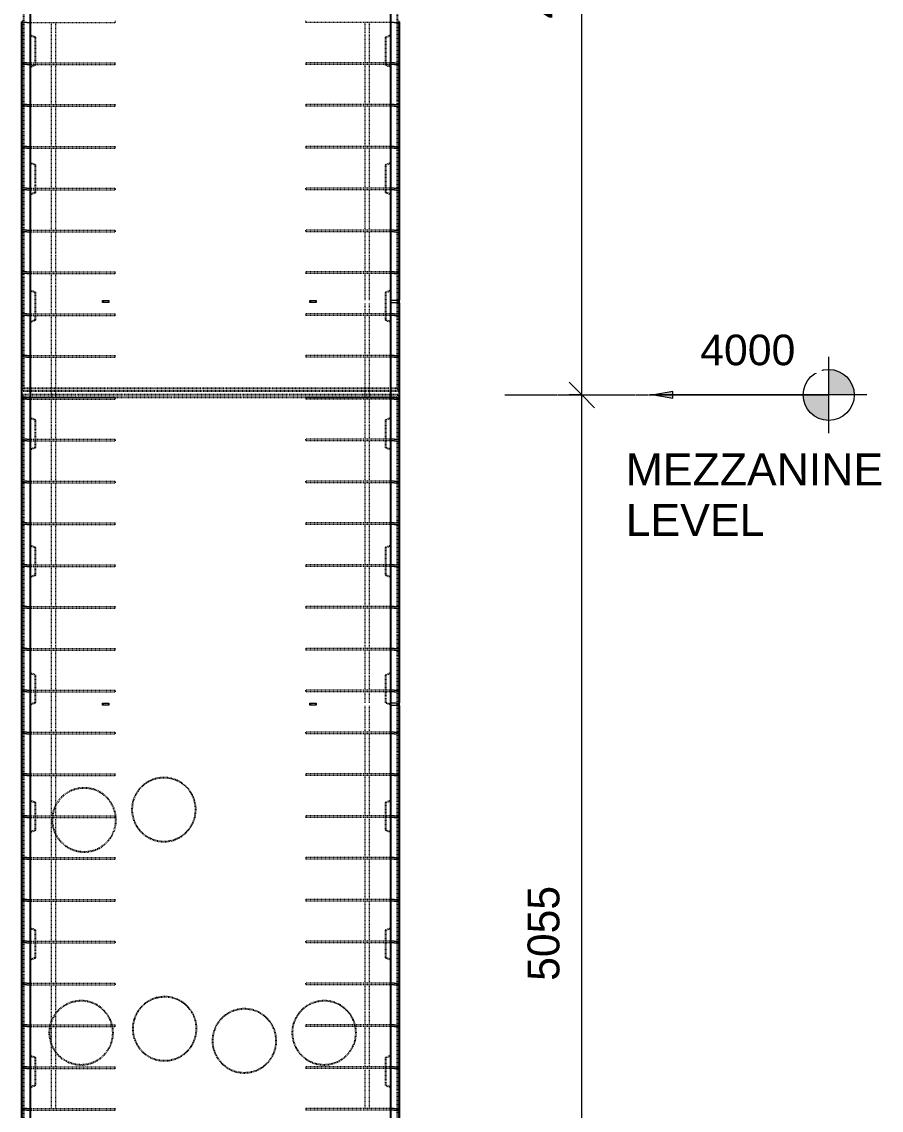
# Model space of a CAD drawing. Header units: millimetres. Extents: x -7053 to 9803, y -2516 to 13195.
# Drawn here: x -706 to 3335, y 295 to 5415 of the extents above; entities that cross this region are included whole.
import ezdxf

# ---------------------------------------------------------------- set-up
doc = ezdxf.new("R2010")
doc.units = ezdxf.units.MM
doc.linetypes.add('Dash', pattern=[6.36, 3.18, -3.18])
doc.linetypes.add('Overhead', pattern=[3.97, 2.38, -1.59])
for name, color, linetype, lineweight in [('A-ANNO-DIMS', 211, 'Continuous', 9), ('A-ANNO-DIMS-60', 211, 'Continuous', 9), ('A-FLOR-OVHD', 1, 'Overhead', 18), ('A-GENM', 13, 'Continuous', 18), ('A-WALL', 113, 'Continuous', 25), ('A-WALL-HDLN', 110, 'Dash', 25), ('G-ANNO-DIMS', 111, 'Continuous', 9), ('G-ANNO-TEXT', 231, 'Continuous', 9), ('S-RBAR', 171, 'Continuous', 18)]:
    doc.layers.add(name, color=color, linetype=linetype, lineweight=lineweight)
doc.styles.add('Arial_1', font='arial.ttf', dxfattribs={"height": 150})
doc.styles.add('Arial_2', font='arial.ttf', dxfattribs={"height": 144})
doc.styles.add('Nirmala UI Semilight', font='NirmalaS.ttf', dxfattribs={"height": 150})
doc.dimstyles.new('Arrow_Filled_-_2_5_NI_UI', dxfattribs={"dimscale": 304.8, "dimtxt": 157.104592, "dimasz": 0.393701, "dimexe": 0.19685, "dimexo": 0.0625, "dimgap": 0.19685, "dimtad": 1, "dimdec": 0, "dimzin": 0, "dimdsep": 46, "dimtxsty": 'Nirmala UI Semilight', "dimblk1": 'OBLIQUE', "dimblk2": 'OBLIQUE', "dimsah": 1, "dimcen": 0.09, "dimazin": 0, "dimtfac": 1, "dimtdec": 4, "dimtix": 1, "dimtmove": 0, "dimatfit": 3, "dimfxl": 0.19685, "dimfxlon": 1, "dimtvp": 1, "dimtolj": 1, "dimtzin": 0, "dimarcsym": 2})

# ---------------------------------------------------------------- blocks, each defined once
blk = doc.blocks.new('RR spread anchor face based - RR-SA-2_5-150-1726819-Elevation Front')
at = {"layer": 'A-GENM'}
for p, q in [((-326.2, 6755), (-323.7, 6755)), ((-326.2, 6745), (-326.2, 6755)), ((-323.7, 6745), (-326.2, 6745)), ((-323.7, 6755), (-298.7, 6755)), ((-323.7, 6755), (-323.7, 6745)), ((-298.7, 6745), (-323.7, 6745)), ((-298.7, 6755), (-296.2, 6755)), ((-298.7, 6755), (-298.7, 6745)), ((-296.2, 6745), (-298.7, 6745)), ((-296.2, 6755), (-296.2, 6745))]:
    blk.add_line(p, q, dxfattribs=at)
blk = doc.blocks.new('RR spread anchor face based - RR-SA-4_0-320-1726835-Elevation Front')
at = {"layer": 'A-GENM'}
for p, q in [((1028.8, 6756), (1063.8, 6756)), ((1063.8, 6744), (1028.8, 6744)), ((1063.8, 6756), (1068.8, 6756)), ((1063.8, 6744), (1063.8, 6756)), ((1068.8, 6744), (1063.8, 6744)), ((1068.8, 6756), (1068.8, 6744))]:
    blk.add_line(p, q, dxfattribs=at)
blk = doc.blocks.new('DIMBLOCK80-Elevation Front')
at = {"layer": 'A-ANNO-DIMS-60'}
for p, q in [((1927.7, 3660), (1867.7, 3720)), ((1927.7, 3660), (1867.7, 3660)), ((1927.7, -1395), (1927.7, 3660)), ((1927.7, 3660), (1987.7, 3600)), ((1927.7, 3660), (1987.7, 3660)), ((1927.7, -1395), (1867.7, -1335)), ((1927.7, -1395), (1867.7, -1395)), ((1927.7, -1395), (1987.7, -1455)), ((1927.7, -1395), (1987.7, -1395))]:
    blk.add_line(p, q, dxfattribs=at)
at = {"layer": 'A-ANNO-DIMS-60', "color": 0, "insert": (1672, 904), "char_height": 150, "width": 548.438, "attachment_point": 1, "rotation": 90, "line_spacing_factor": 1.142579, "style": 'Nirmala UI Semilight'}
blk.add_mtext('5055', dxfattribs=at)
blk = doc.blocks.new('_Oblique')
at = {"color": 0, "linetype": 'ByBlock', "lineweight": -2}
blk.add_line((-0.5, -0.5), (0.5, 0.5), dxfattribs=at)
blk = doc.blocks.new('DIMBLOCK81-Elevation Front')
at = {"layer": 'A-ANNO-DIMS-60'}
for p, q in [((1927.7, 7660), (1867.7, 7720)), ((1927.7, 7660), (1867.7, 7660)), ((1927.7, 3660), (1927.7, 7660)), ((1927.7, 7660), (1987.7, 7600)), ((1927.7, 7660), (1987.7, 7660)), ((1927.7, 3660), (1867.7, 3720)), ((1927.7, 3660), (1867.7, 3660)), ((1927.7, 3660), (1987.7, 3600)), ((1927.7, 3660), (1987.7, 3660))]:
    blk.add_line(p, q, dxfattribs=at)
at = {"layer": 'A-ANNO-DIMS-60', "color": 0, "insert": (1672, 5430.1), "char_height": 150, "width": 551.866, "attachment_point": 1, "rotation": 90, "line_spacing_factor": 1.142579, "style": 'Nirmala UI Semilight'}
blk.add_mtext('4000', dxfattribs=at)
blk = doc.blocks.new('Spot Elevations - M_Spot Elevation - Target Filled-10609-Elevation Front')
at = {"layer": 'G-ANNO-DIMS'}
h = blk.add_hatch(color=256, dxfattribs=at)
edge = h.paths.add_edge_path()
edge.add_line((2998.6, -1540), (3118.6, -1540))
edge.add_arc((2998.6, -1540), 120, 0, 90)
edge.add_line((2998.6, -1420), (2998.6, -1540))
h = blk.add_hatch(color=256, dxfattribs=at)
edge = h.paths.add_edge_path()
edge.add_line((2998.6, -1540), (2878.6, -1540))
edge.add_arc((2998.6, -1540), 120, 180, 270)
edge.add_line((2998.6, -1660), (2998.6, -1540))
for p, q in [((2998.6, -1720), (2998.6, -1360)), ((3178.6, -1540), (2158.6, -1540))]:
    blk.add_line(p, q, dxfattribs=at)
blk.add_circle((2998.6, -1540), 120, dxfattribs=at)

msp = doc.modelspace()

# ---------------------------------------------------------------- hatches: boundary and pattern name
at = {"layer": 'G-ANNO-DIMS'}
msp.add_hatch(color=256, dxfattribs=at).paths.add_polyline_path([(2265.3, 3660), (2355.3, 3644.1), (2355.3, 3675.9)])

# ---------------------------------------------------------------- linework, layer by layer
at = {"layer": 'A-FLOR-OVHD'}
msp.add_line((1565.3, 3660), (2265.3, 3660), dxfattribs=at)
at = {"layer": 'A-WALL'}
for p, q in [((-666.2, 7060), (-666.2, -1395)), ((1028.8, -1395), (1028.8, 7060)), ((-706.2, 5219), (-706.2, 5415.1)), ((1068.8, 5415.1), (1068.8, 5219)), ((-706.2, 5022.3), (-706.2, 5218.3)), ((1068.8, 5218.3), (1068.8, 5022.3)), ((-706.2, 4825.5), (-706.2, 5021.5)), ((1068.8, 5021.5), (1068.8, 4825.5)), ((-706.2, 4628.7), (-706.2, 4824.7)), ((1068.8, 4824.7), (1068.8, 4628.7)), ((-706.2, 4431.9), (-706.2, 4628)), ((1068.8, 4628), (1068.8, 4431.9)), ((-706.2, 4235.2), (-706.2, 4431.2)), ((1068.8, 4431.2), (1068.8, 4235.2)), ((-706.2, 4038.4), (-706.2, 4234.4)), ((1068.8, 4234.4), (1068.8, 4106)), ((1068.8, 4094), (1068.8, 4038.4)), ((-706.2, 3841.6), (-706.2, 4037.6)), ((1068.8, 4037.6), (1068.8, 3841.6)), ((-706.2, 3644.8), (-706.2, 3840.8)), ((1068.8, 3840.8), (1068.8, 3644.8)), ((-706.2, 3448), (-706.2, 3644.1)), ((1068.8, 3644.1), (1068.8, 3448)), ((-706.2, 3251.3), (-706.2, 3447.3)), ((1068.8, 3447.3), (1068.8, 3251.3)), ((-706.2, 3054.5), (-706.2, 3250.5)), ((1068.8, 3250.5), (1068.8, 3054.5)), ((-706.2, 2857.7), (-706.2, 3053.7)), ((1068.8, 3053.7), (1068.8, 2857.7)), ((-706.2, 2660.9), (-706.2, 2857)), ((1068.8, 2857), (1068.8, 2660.9)), ((-706.2, 2464.2), (-706.2, 2660.2)), ((1068.8, 2660.2), (1068.8, 2464.2)), ((-706.2, 2267.4), (-706.2, 2463.4)), ((1068.8, 2463.4), (1068.8, 2267.4)), ((-706.2, 2070.6), (-706.2, 2266.6)), ((1068.8, 2266.6), (1068.8, 2211)), ((1068.8, 2199), (1068.8, 2070.6)), ((-706.2, 1873.8), (-706.2, 2069.8)), ((1068.8, 2069.8), (1068.8, 1873.8)), ((-706.2, 1677), (-706.2, 1873.1)), ((1068.8, 1873.1), (1068.8, 1677)), ((-706.2, 1480.3), (-706.2, 1676.3)), ((1068.8, 1676.3), (1068.8, 1480.3)), ((-706.2, 1283.5), (-706.2, 1479.5)), ((1068.8, 1479.5), (1068.8, 1283.5)), ((-706.2, 1086.7), (-706.2, 1282.7)), ((1068.8, 1282.7), (1068.8, 1086.7)), ((-706.2, 889.9), (-706.2, 1086)), ((1068.8, 1086), (1068.8, 889.9)), ((-706.2, 693.2), (-706.2, 889.2)), ((1068.8, 889.2), (1068.8, 693.2)), ((-706.2, 496.4), (-706.2, 692.4)), ((1068.8, 692.4), (1068.8, 496.4)), ((-706.2, 299.6), (-706.2, 495.6)), ((1068.8, 495.6), (1068.8, 299.6)), ((-706.2, 102.8), (-706.2, 298.8)), ((1068.8, 298.8), (1068.8, 102.8))]:
    msp.add_line(p, q, dxfattribs=at)
at = {"layer": 'A-WALL-HDLN'}
for p, q in [((-696.2, 3690), (-696.2, 7660)), ((1058.8, 7660), (1058.8, 3690)), ((-666.2, 5352.5), (-641.2, 5342.5)), ((-641.2, 5212.5), (-641.2, 5342.5)), ((1003.8, 5342.5), (1028.8, 5352.5)), ((1003.8, 5342.5), (1003.8, 5212.5)), ((-641.2, 5212.5), (-666.2, 5202.5)), ((1028.8, 5202.5), (1003.8, 5212.5)), ((-666.2, 4752.5), (-641.2, 4742.5)), ((-641.2, 4612.5), (-641.2, 4742.5)), ((1003.8, 4742.5), (1028.8, 4752.5)), ((1003.8, 4742.5), (1003.8, 4612.5)), ((-641.2, 4612.5), (-666.2, 4602.5)), ((1028.8, 4602.5), (1003.8, 4612.5)), ((-666.2, 4152.5), (-641.2, 4142.5)), ((1003.8, 4142.5), (1028.8, 4152.5)), ((-641.2, 4012.5), (-641.2, 4142.5)), ((1003.8, 4142.5), (1003.8, 4012.5)), ((-641.2, 4012.5), (-666.2, 4002.5)), ((1028.8, 4002.5), (1003.8, 4012.5)), ((-696.2, 3690), (-706.2, 3680)), ((1058.8, 3690), (-696.2, 3690)), ((1068.8, 3680), (1058.8, 3690)), ((-706.2, 3680), (1068.8, 3680)), ((-706.2, 3660), (-696.2, 3650)), ((1068.8, 3660), (-706.2, 3660)), ((-696.2, -1394.9), (-696.2, 3650)), ((-696.2, 3650), (1058.8, 3650)), ((1058.8, 3650), (1068.8, 3660)), ((1058.8, 3650), (1058.8, -1395)), ((-666.2, 3552.5), (-641.2, 3542.5)), ((-641.2, 3412.5), (-641.2, 3542.5)), ((1003.8, 3542.5), (1028.8, 3552.5)), ((1003.8, 3542.5), (1003.8, 3412.5)), ((-641.2, 3412.5), (-666.2, 3402.5)), ((1028.8, 3402.5), (1003.8, 3412.5)), ((-666.2, 2952.5), (-641.2, 2942.5)), ((-641.2, 2812.5), (-641.2, 2942.5)), ((1003.8, 2942.5), (1028.8, 2952.5)), ((1003.8, 2942.5), (1003.8, 2812.5)), ((-641.2, 2812.5), (-666.2, 2802.5)), ((1028.8, 2802.5), (1003.8, 2812.5)), ((-666.2, 2352.5), (-641.2, 2342.5)), ((-641.2, 2212.5), (-641.2, 2342.5)), ((1003.8, 2342.5), (1028.8, 2352.5)), ((1003.8, 2342.5), (1003.8, 2212.5)), ((-641.2, 2212.5), (-666.2, 2202.5)), ((1028.8, 2202.5), (1003.8, 2212.5)), ((-666.2, 1752.5), (-641.2, 1742.5)), ((-641.2, 1612.5), (-641.2, 1742.5)), ((1003.8, 1742.5), (1028.8, 1752.5)), ((1003.8, 1742.5), (1003.8, 1612.5)), ((-641.2, 1612.5), (-666.2, 1602.5)), ((1028.8, 1602.5), (1003.8, 1612.5)), ((-666.2, 1152.5), (-641.2, 1142.5)), ((-641.2, 1012.5), (-641.2, 1142.5)), ((1003.8, 1142.5), (1028.8, 1152.5)), ((1003.8, 1142.5), (1003.8, 1012.5)), ((-641.2, 1012.5), (-666.2, 1002.5)), ((1028.8, 1002.5), (1003.8, 1012.5)), ((-666.2, 552.5), (-641.2, 542.5)), ((-641.2, 412.5), (-641.2, 542.5)), ((1003.8, 542.5), (1028.8, 552.5)), ((1003.8, 542.5), (1003.8, 412.5)), ((-641.2, 412.5), (-666.2, 402.5)), ((1028.8, 402.5), (1003.8, 412.5))]:
    msp.add_line(p, q, dxfattribs=at)
for centre, start, end in [((-38.1, 1709.5), 0, 180), ((-413.1, 1661), 0, 153.1586), ((-413.1, 1661), 153.2579, 180), ((-38.1, 1709.5), 180, 0), ((-413.1, 1661), 180, 206.7421), ((-413.1, 1661), 206.8414, 0), ((-34.4, 678.4), 0, 180), ((-427.1, 659.5), 0, 159.1805), ((340.6, 621.8), 0, 180), ((715.6, 659.5), 0, 180), ((-427.1, 659.5), 159.2798, 180), ((-34.4, 678.4), 180, 0), ((-427.1, 659.5), 180, 200.7202), ((-427.1, 659.5), 200.8195, 0), ((340.6, 621.8), 180, 0), ((715.6, 659.5), 180, 0)]:
    msp.add_arc(centre, 150, start, end, dxfattribs=at)
at = {"layer": 'G-ANNO-DIMS'}
for p, q in [((2355.3, 3675.9), (2265.3, 3660)), ((2265.3, 3660), (2355.3, 3644.1)), ((2265.3, 3660), (2872.6, 3660)), ((2355.3, 3644.1), (2355.3, 3675.9)), ((2872.6, 3660), (3088.4, 3660))]:
    msp.add_line(p, q, dxfattribs=at)
at = {"layer": 'S-RBAR'}
for p, q in [((-682.2, 5411.4), (-702.2, 5411.4)), ((-682.2, 5411.4), (-666.2, 5411.4)), ((1044.8, 5411.4), (1028.8, 5411.4)), ((1044.8, 5411.4), (1064.8, 5411.4)), ((-682.2, 5222.7), (-702.2, 5222.7)), ((-682.2, 5222.7), (-666.2, 5222.7)), ((1044.8, 5222.7), (1028.8, 5222.7)), ((1044.8, 5222.7), (1064.8, 5222.7)), ((-682.2, 5214.7), (-702.2, 5214.7)), ((-682.2, 5214.7), (-666.2, 5214.7)), ((1044.8, 5214.7), (1028.8, 5214.7)), ((1044.8, 5214.7), (1064.8, 5214.7)), ((-682.2, 5025.9), (-702.2, 5025.9)), ((-682.2, 5017.9), (-702.2, 5017.9)), ((-682.2, 5025.9), (-666.2, 5025.9)), ((-682.2, 5017.9), (-666.2, 5017.9)), ((1044.8, 5025.9), (1028.8, 5025.9)), ((1044.8, 5017.9), (1028.8, 5017.9)), ((1044.8, 5025.9), (1064.8, 5025.9)), ((1044.8, 5017.9), (1064.8, 5017.9)), ((-682.2, 4829.1), (-702.2, 4829.1)), ((-682.2, 4821.1), (-702.2, 4821.1)), ((-682.2, 4829.1), (-666.2, 4829.1)), ((-682.2, 4821.1), (-666.2, 4821.1)), ((1044.8, 4829.1), (1028.8, 4829.1)), ((1044.8, 4821.1), (1028.8, 4821.1)), ((1044.8, 4829.1), (1064.8, 4829.1)), ((1044.8, 4821.1), (1064.8, 4821.1)), ((-682.2, 4632.3), (-702.2, 4632.3)), ((-682.2, 4624.3), (-702.2, 4624.3)), ((-682.2, 4632.3), (-666.2, 4632.3)), ((-682.2, 4624.3), (-666.2, 4624.3)), ((1044.8, 4632.3), (1028.8, 4632.3)), ((1044.8, 4624.3), (1028.8, 4624.3)), ((1044.8, 4632.3), (1064.8, 4632.3)), ((1044.8, 4624.3), (1064.8, 4624.3)), ((-682.2, 4435.6), (-702.2, 4435.6)), ((-682.2, 4427.6), (-702.2, 4427.6)), ((-682.2, 4435.6), (-666.2, 4435.6)), ((-682.2, 4427.6), (-666.2, 4427.6)), ((1044.8, 4435.6), (1028.8, 4435.6)), ((1044.8, 4427.6), (1028.8, 4427.6)), ((1044.8, 4435.6), (1064.8, 4435.6)), ((1044.8, 4427.6), (1064.8, 4427.6)), ((-682.2, 4238.8), (-702.2, 4238.8)), ((-682.2, 4230.8), (-702.2, 4230.8)), ((-682.2, 4238.8), (-666.2, 4238.8)), ((-682.2, 4230.8), (-666.2, 4230.8)), ((1044.8, 4238.8), (1028.8, 4238.8)), ((1044.8, 4230.8), (1028.8, 4230.8)), ((1044.8, 4238.8), (1064.8, 4238.8)), ((1044.8, 4230.8), (1064.8, 4230.8)), ((-682.2, 4042), (-702.2, 4042)), ((-682.2, 4034), (-702.2, 4034)), ((-682.2, 4042), (-666.2, 4042)), ((-682.2, 4034), (-666.2, 4034)), ((1044.8, 4042), (1028.8, 4042)), ((1044.8, 4034), (1028.8, 4034)), ((1044.8, 4042), (1064.8, 4042)), ((1044.8, 4034), (1064.8, 4034)), ((-682.2, 3845.2), (-702.2, 3845.2)), ((-682.2, 3845.2), (-666.2, 3845.2)), ((1044.8, 3845.2), (1028.8, 3845.2)), ((1044.8, 3845.2), (1064.8, 3845.2)), ((-682.2, 3837.2), (-702.2, 3837.2)), ((-682.2, 3837.2), (-666.2, 3837.2)), ((1044.8, 3837.2), (1028.8, 3837.2)), ((1044.8, 3837.2), (1064.8, 3837.2)), ((-682.2, 3648.4), (-702.2, 3648.4)), ((-682.2, 3640.4), (-702.2, 3640.4)), ((-682.2, 3648.4), (-666.2, 3648.4)), ((-682.2, 3640.4), (-666.2, 3640.4)), ((1044.8, 3648.4), (1028.8, 3648.4)), ((1044.8, 3640.4), (1028.8, 3640.4)), ((1044.8, 3648.4), (1064.8, 3648.4)), ((1044.8, 3640.4), (1064.8, 3640.4)), ((-682.2, 3451.7), (-702.2, 3451.7)), ((-682.2, 3443.7), (-702.2, 3443.7)), ((-682.2, 3451.7), (-666.2, 3451.7)), ((-682.2, 3443.7), (-666.2, 3443.7)), ((1044.8, 3451.7), (1028.8, 3451.7)), ((1044.8, 3443.7), (1028.8, 3443.7)), ((1044.8, 3451.7), (1064.8, 3451.7)), ((1044.8, 3443.7), (1064.8, 3443.7)), ((-682.2, 3254.9), (-702.2, 3254.9)), ((-682.2, 3246.9), (-702.2, 3246.9)), ((-682.2, 3254.9), (-666.2, 3254.9)), ((-682.2, 3246.9), (-666.2, 3246.9)), ((1044.8, 3254.9), (1028.8, 3254.9)), ((1044.8, 3246.9), (1028.8, 3246.9)), ((1044.8, 3254.9), (1064.8, 3254.9)), ((1044.8, 3246.9), (1064.8, 3246.9)), ((-682.2, 3058.1), (-702.2, 3058.1)), ((-682.2, 3050.1), (-702.2, 3050.1)), ((-682.2, 3058.1), (-666.2, 3058.1)), ((-682.2, 3050.1), (-666.2, 3050.1)), ((1044.8, 3058.1), (1028.8, 3058.1)), ((1044.8, 3050.1), (1028.8, 3050.1)), ((1044.8, 3058.1), (1064.8, 3058.1)), ((1044.8, 3050.1), (1064.8, 3050.1)), ((-682.2, 2861.3), (-702.2, 2861.3)), ((-682.2, 2853.3), (-702.2, 2853.3)), ((-682.2, 2861.3), (-666.2, 2861.3)), ((-682.2, 2853.3), (-666.2, 2853.3)), ((1044.8, 2861.3), (1028.8, 2861.3)), ((1044.8, 2853.3), (1028.8, 2853.3)), ((1044.8, 2861.3), (1064.8, 2861.3)), ((1044.8, 2853.3), (1064.8, 2853.3)), ((-682.2, 2664.6), (-702.2, 2664.6)), ((-682.2, 2664.6), (-666.2, 2664.6)), ((1044.8, 2664.6), (1028.8, 2664.6)), ((1044.8, 2664.6), (1064.8, 2664.6)), ((-682.2, 2656.6), (-702.2, 2656.6)), ((-682.2, 2656.6), (-666.2, 2656.6)), ((1044.8, 2656.6), (1028.8, 2656.6)), ((1044.8, 2656.6), (1064.8, 2656.6)), ((-682.2, 2467.8), (-702.2, 2467.8)), ((-682.2, 2459.8), (-702.2, 2459.8)), ((-682.2, 2467.8), (-666.2, 2467.8)), ((-682.2, 2459.8), (-666.2, 2459.8)), ((1044.8, 2467.8), (1028.8, 2467.8)), ((1044.8, 2459.8), (1028.8, 2459.8)), ((1044.8, 2467.8), (1064.8, 2467.8)), ((1044.8, 2459.8), (1064.8, 2459.8)), ((-682.2, 2271), (-702.2, 2271)), ((-682.2, 2263), (-702.2, 2263)), ((-682.2, 2271), (-666.2, 2271)), ((-682.2, 2263), (-666.2, 2263)), ((1044.8, 2271), (1028.8, 2271)), ((1044.8, 2263), (1028.8, 2263)), ((1044.8, 2271), (1064.8, 2271)), ((1044.8, 2263), (1064.8, 2263)), ((-682.2, 2074.2), (-702.2, 2074.2)), ((-682.2, 2066.2), (-702.2, 2066.2)), ((-682.2, 2074.2), (-666.2, 2074.2)), ((-682.2, 2066.2), (-666.2, 2066.2)), ((1044.8, 2074.2), (1028.8, 2074.2)), ((1044.8, 2066.2), (1028.8, 2066.2)), ((1044.8, 2074.2), (1064.8, 2074.2)), ((1044.8, 2066.2), (1064.8, 2066.2)), ((-682.2, 1877.4), (-702.2, 1877.4)), ((-682.2, 1869.4), (-702.2, 1869.4)), ((-682.2, 1877.4), (-666.2, 1877.4)), ((-682.2, 1869.4), (-666.2, 1869.4)), ((1044.8, 1877.4), (1028.8, 1877.4)), ((1044.8, 1869.4), (1028.8, 1869.4)), ((1044.8, 1877.4), (1064.8, 1877.4)), ((1044.8, 1869.4), (1064.8, 1869.4)), ((-682.2, 1680.7), (-702.2, 1680.7)), ((-682.2, 1672.7), (-702.2, 1672.7)), ((-682.2, 1680.7), (-666.2, 1680.7)), ((-682.2, 1672.7), (-666.2, 1672.7)), ((1044.8, 1680.7), (1028.8, 1680.7)), ((1044.8, 1672.7), (1028.8, 1672.7)), ((1044.8, 1680.7), (1064.8, 1680.7)), ((1044.8, 1672.7), (1064.8, 1672.7)), ((-682.2, 1483.9), (-702.2, 1483.9)), ((-682.2, 1475.9), (-702.2, 1475.9)), ((-682.2, 1483.9), (-666.2, 1483.9)), ((-682.2, 1475.9), (-666.2, 1475.9)), ((1044.8, 1483.9), (1028.8, 1483.9)), ((1044.8, 1475.9), (1028.8, 1475.9)), ((1044.8, 1483.9), (1064.8, 1483.9)), ((1044.8, 1475.9), (1064.8, 1475.9)), ((-682.2, 1287.1), (-702.2, 1287.1)), ((-682.2, 1287.1), (-666.2, 1287.1)), ((1044.8, 1287.1), (1028.8, 1287.1)), ((1044.8, 1287.1), (1064.8, 1287.1)), ((-682.2, 1279.1), (-702.2, 1279.1)), ((-682.2, 1279.1), (-666.2, 1279.1)), ((1044.8, 1279.1), (1028.8, 1279.1)), ((1044.8, 1279.1), (1064.8, 1279.1)), ((-682.2, 1090.3), (-702.2, 1090.3)), ((-682.2, 1082.3), (-702.2, 1082.3)), ((-682.2, 1090.3), (-666.2, 1090.3)), ((-682.2, 1082.3), (-666.2, 1082.3)), ((1044.8, 1090.3), (1028.8, 1090.3)), ((1044.8, 1082.3), (1028.8, 1082.3)), ((1044.8, 1090.3), (1064.8, 1090.3)), ((1044.8, 1082.3), (1064.8, 1082.3)), ((-682.2, 893.6), (-702.2, 893.6)), ((-682.2, 885.6), (-702.2, 885.6)), ((-682.2, 893.6), (-666.2, 893.6)), ((-682.2, 885.6), (-666.2, 885.6)), ((1044.8, 893.6), (1028.8, 893.6)), ((1044.8, 885.6), (1028.8, 885.6)), ((1044.8, 893.6), (1064.8, 893.6)), ((1044.8, 885.6), (1064.8, 885.6)), ((-682.2, 696.8), (-702.2, 696.8)), ((-682.2, 688.8), (-702.2, 688.8)), ((-682.2, 696.8), (-666.2, 696.8)), ((-682.2, 688.8), (-666.2, 688.8)), ((1044.8, 696.8), (1028.8, 696.8)), ((1044.8, 688.8), (1028.8, 688.8)), ((1044.8, 696.8), (1064.8, 696.8)), ((1044.8, 688.8), (1064.8, 688.8)), ((-682.2, 500), (-702.2, 500)), ((-682.2, 492), (-702.2, 492)), ((-682.2, 500), (-666.2, 500)), ((-682.2, 492), (-666.2, 492)), ((1044.8, 500), (1028.8, 500)), ((1044.8, 492), (1028.8, 492)), ((1044.8, 500), (1064.8, 500)), ((1044.8, 492), (1064.8, 492)), ((-682.2, 303.2), (-702.2, 303.2)), ((-682.2, 295.2), (-702.2, 295.2)), ((-682.2, 303.2), (-666.2, 303.2)), ((-682.2, 295.2), (-666.2, 295.2)), ((1044.8, 303.2), (1028.8, 303.2)), ((1044.8, 295.2), (1028.8, 295.2)), ((1044.8, 303.2), (1064.8, 303.2)), ((1044.8, 295.2), (1064.8, 295.2))]:
    msp.add_line(p, q, dxfattribs=at)
at = {"layer": 'S-RBAR', "linetype": 'Dash'}
for p, q in [((-666.1, 5411.4), (-266.2, 5411.4)), ((-566.2, 5222.7), (-566.2, 5411.4)), ((-546.2, 5222.7), (-546.2, 5411.4)), ((-266.2, 5411.4), (-266.2, 5419.4)), ((628.8, 5419.4), (628.8, 5411.4)), ((1028.8, 5411.4), (628.8, 5411.4)), ((908.8, 5222.7), (908.8, 5411.4)), ((928.8, 5222.7), (928.8, 5411.4)), ((-666.1, 5222.7), (-266.2, 5222.7)), ((-266.2, 5214.7), (-266.2, 5222.7)), ((1028.8, 5222.7), (628.8, 5222.7)), ((628.8, 5222.7), (628.8, 5214.7)), ((-666.1, 5214.7), (-266.2, 5214.7)), ((-566.2, 5025.9), (-566.2, 5214.7)), ((-546.2, 5025.9), (-546.2, 5214.7)), ((1028.8, 5214.7), (628.8, 5214.7)), ((908.8, 5025.9), (908.8, 5214.7)), ((928.8, 5025.9), (928.8, 5214.7)), ((-666.1, 5025.9), (-266.2, 5025.9)), ((-666.1, 5017.9), (-266.2, 5017.9)), ((-566.2, 4829.1), (-566.2, 5017.9)), ((-546.2, 4829.1), (-546.2, 5017.9)), ((-266.2, 5017.9), (-266.2, 5025.9)), ((1028.8, 5025.9), (628.8, 5025.9)), ((628.8, 5025.9), (628.8, 5017.9)), ((1028.8, 5017.9), (628.8, 5017.9)), ((908.8, 4829.1), (908.8, 5017.9)), ((928.8, 4829.1), (928.8, 5017.9)), ((-666.1, 4829.1), (-266.2, 4829.1)), ((-666.1, 4821.1), (-266.2, 4821.1)), ((-566.2, 4632.3), (-566.2, 4821.1)), ((-546.2, 4632.3), (-546.2, 4821.1)), ((-266.2, 4821.1), (-266.2, 4829.1)), ((1028.8, 4829.1), (628.8, 4829.1)), ((628.8, 4829.1), (628.8, 4821.1)), ((1028.8, 4821.1), (628.8, 4821.1)), ((908.8, 4632.3), (908.8, 4821.1)), ((928.8, 4632.3), (928.8, 4821.1)), ((-666.1, 4632.3), (-266.2, 4632.3)), ((-666.1, 4624.3), (-266.2, 4624.3)), ((-566.2, 4435.6), (-566.2, 4624.3)), ((-546.2, 4435.6), (-546.2, 4624.3)), ((-266.2, 4624.3), (-266.2, 4632.3)), ((1028.8, 4632.3), (628.8, 4632.3)), ((628.8, 4632.3), (628.8, 4624.3)), ((1028.8, 4624.3), (628.8, 4624.3)), ((908.8, 4435.6), (908.8, 4624.3)), ((928.8, 4435.6), (928.8, 4624.3)), ((-666.1, 4435.6), (-266.2, 4435.6)), ((-666.1, 4427.6), (-266.2, 4427.6)), ((-566.2, 4238.8), (-566.2, 4427.6)), ((-546.2, 4238.8), (-546.2, 4427.6)), ((-266.2, 4427.6), (-266.2, 4435.6)), ((1028.8, 4435.6), (628.8, 4435.6)), ((628.8, 4435.6), (628.8, 4427.6)), ((1028.8, 4427.6), (628.8, 4427.6)), ((908.8, 4238.8), (908.8, 4427.6)), ((928.8, 4238.8), (928.8, 4427.6)), ((-666.1, 4238.8), (-266.2, 4238.8)), ((-666.1, 4230.8), (-266.2, 4230.8)), ((-566.2, 4042), (-566.2, 4230.8)), ((-546.2, 4042), (-546.2, 4230.8)), ((-266.2, 4230.8), (-266.2, 4238.8)), ((1028.8, 4238.8), (628.8, 4238.8)), ((628.8, 4238.8), (628.8, 4230.8)), ((1028.8, 4230.8), (628.8, 4230.8)), ((908.8, 4106), (908.8, 4230.8)), ((928.8, 4106), (928.8, 4230.8)), ((908.8, 4042), (908.8, 4094)), ((928.8, 4042), (928.8, 4094)), ((-666.1, 4042), (-266.2, 4042)), ((-666.1, 4034), (-266.2, 4034)), ((-566.2, 3845.2), (-566.2, 4034)), ((-546.2, 3845.2), (-546.2, 4034)), ((-266.2, 4034), (-266.2, 4042)), ((1028.8, 4042), (628.8, 4042)), ((628.8, 4042), (628.8, 4034)), ((1028.8, 4034), (628.8, 4034)), ((908.8, 3845.2), (908.8, 4034)), ((928.8, 3845.2), (928.8, 4034)), ((-666.1, 3845.2), (-266.2, 3845.2)), ((-266.2, 3837.2), (-266.2, 3845.2)), ((1028.8, 3845.2), (628.8, 3845.2)), ((628.8, 3845.2), (628.8, 3837.2)), ((-666.1, 3837.2), (-266.2, 3837.2)), ((-566.2, 3648.4), (-566.2, 3837.2)), ((-546.2, 3648.4), (-546.2, 3837.2)), ((1028.8, 3837.2), (628.8, 3837.2)), ((908.8, 3648.4), (908.8, 3837.2)), ((928.8, 3648.4), (928.8, 3837.2)), ((-666.1, 3648.4), (-266.2, 3648.4)), ((-666.1, 3640.4), (-266.2, 3640.4)), ((-566.2, 3451.7), (-566.2, 3640.4)), ((-546.2, 3451.7), (-546.2, 3640.4)), ((-266.2, 3640.4), (-266.2, 3648.4)), ((1028.8, 3648.4), (628.8, 3648.4)), ((628.8, 3648.4), (628.8, 3640.4)), ((1028.8, 3640.4), (628.8, 3640.4)), ((908.8, 3451.7), (908.8, 3640.4)), ((928.8, 3451.7), (928.8, 3640.4)), ((-666.1, 3451.7), (-266.2, 3451.7)), ((-666.1, 3443.7), (-266.2, 3443.7)), ((-566.2, 3254.9), (-566.2, 3443.7)), ((-546.2, 3254.9), (-546.2, 3443.7)), ((-266.2, 3443.7), (-266.2, 3451.7)), ((1028.8, 3451.7), (628.8, 3451.7)), ((628.8, 3451.7), (628.8, 3443.7)), ((1028.8, 3443.7), (628.8, 3443.7)), ((908.8, 3254.9), (908.8, 3443.7)), ((928.8, 3254.9), (928.8, 3443.7)), ((-666.1, 3254.9), (-266.2, 3254.9)), ((-666.1, 3246.9), (-266.2, 3246.9)), ((-566.2, 3058.1), (-566.2, 3246.9)), ((-546.2, 3058.1), (-546.2, 3246.9)), ((-266.2, 3246.9), (-266.2, 3254.9)), ((1028.8, 3254.9), (628.8, 3254.9)), ((628.8, 3254.9), (628.8, 3246.9)), ((1028.8, 3246.9), (628.8, 3246.9)), ((908.8, 3058.1), (908.8, 3246.9)), ((928.8, 3058.1), (928.8, 3246.9)), ((-666.1, 3058.1), (-266.2, 3058.1)), ((-666.1, 3050.1), (-266.2, 3050.1)), ((-566.2, 2861.3), (-566.2, 3050.1)), ((-546.2, 2861.3), (-546.2, 3050.1)), ((-266.2, 3050.1), (-266.2, 3058.1)), ((1028.8, 3058.1), (628.8, 3058.1)), ((628.8, 3058.1), (628.8, 3050.1)), ((1028.8, 3050.1), (628.8, 3050.1)), ((908.8, 2861.3), (908.8, 3050.1)), ((928.8, 2861.3), (928.8, 3050.1)), ((-666.1, 2861.3), (-266.2, 2861.3)), ((-666.1, 2853.3), (-266.2, 2853.3)), ((-566.2, 2664.6), (-566.2, 2853.3)), ((-546.2, 2664.6), (-546.2, 2853.3)), ((-266.2, 2853.3), (-266.2, 2861.3)), ((1028.8, 2861.3), (628.8, 2861.3)), ((628.8, 2861.3), (628.8, 2853.3)), ((1028.8, 2853.3), (628.8, 2853.3)), ((908.8, 2664.6), (908.8, 2853.3)), ((928.8, 2664.6), (928.8, 2853.3)), ((-666.1, 2664.6), (-266.2, 2664.6)), ((-266.2, 2656.6), (-266.2, 2664.6)), ((1028.8, 2664.6), (628.8, 2664.6)), ((628.8, 2664.6), (628.8, 2656.6)), ((-666.1, 2656.6), (-266.2, 2656.6)), ((-566.2, 2467.8), (-566.2, 2656.6)), ((-546.2, 2467.8), (-546.2, 2656.6)), ((1028.8, 2656.6), (628.8, 2656.6)), ((908.8, 2467.8), (908.8, 2656.6)), ((928.8, 2467.8), (928.8, 2656.6)), ((-666.1, 2467.8), (-266.2, 2467.8)), ((-666.1, 2459.8), (-266.2, 2459.8)), ((-566.2, 2271), (-566.2, 2459.8)), ((-546.2, 2271), (-546.2, 2459.8)), ((-266.2, 2459.8), (-266.2, 2467.8)), ((1028.8, 2467.8), (628.8, 2467.8)), ((628.8, 2467.8), (628.8, 2459.8)), ((1028.8, 2459.8), (628.8, 2459.8)), ((908.8, 2271), (908.8, 2459.8)), ((928.8, 2271), (928.8, 2459.8)), ((-666.1, 2271), (-266.2, 2271)), ((-666.1, 2263), (-266.2, 2263)), ((-566.2, 2074.2), (-566.2, 2263)), ((-546.2, 2074.2), (-546.2, 2263)), ((-266.2, 2263), (-266.2, 2271)), ((1028.8, 2271), (628.8, 2271)), ((628.8, 2271), (628.8, 2263)), ((1028.8, 2263), (628.8, 2263)), ((908.8, 2211), (908.8, 2263)), ((928.8, 2211), (928.8, 2263)), ((908.8, 2074.2), (908.8, 2199)), ((928.8, 2074.2), (928.8, 2199)), ((-666.1, 2074.2), (-266.2, 2074.2)), ((-666.1, 2066.2), (-266.2, 2066.2)), ((-566.2, 1877.4), (-566.2, 2066.2)), ((-546.2, 1877.4), (-546.2, 2066.2)), ((-266.2, 2066.2), (-266.2, 2074.2)), ((1028.8, 2074.2), (628.8, 2074.2)), ((628.8, 2074.2), (628.8, 2066.2)), ((1028.8, 2066.2), (628.8, 2066.2)), ((908.8, 1877.4), (908.8, 2066.2)), ((928.8, 1877.4), (928.8, 2066.2)), ((-666.1, 1877.4), (-266.2, 1877.4)), ((-666.1, 1869.4), (-266.2, 1869.4)), ((-566.2, 1680.7), (-566.2, 1869.4)), ((-546.2, 1680.7), (-546.2, 1869.4)), ((-266.2, 1869.4), (-266.2, 1877.4)), ((1028.8, 1877.4), (628.8, 1877.4)), ((628.8, 1877.4), (628.8, 1869.4)), ((1028.8, 1869.4), (628.8, 1869.4)), ((908.8, 1680.7), (908.8, 1869.4)), ((928.8, 1680.7), (928.8, 1869.4)), ((-666.1, 1680.7), (-266.2, 1680.7)), ((-666.1, 1672.7), (-266.2, 1672.7)), ((-566.2, 1483.9), (-566.2, 1672.7)), ((-546.2, 1483.9), (-546.2, 1672.7)), ((-266.2, 1672.7), (-266.2, 1680.7)), ((1028.8, 1680.7), (628.8, 1680.7)), ((628.8, 1680.7), (628.8, 1672.7)), ((1028.8, 1672.7), (628.8, 1672.7)), ((908.8, 1483.9), (908.8, 1672.7)), ((928.8, 1483.9), (928.8, 1672.7)), ((-666.1, 1483.9), (-266.2, 1483.9)), ((-666.1, 1475.9), (-266.2, 1475.9)), ((-566.2, 1287.1), (-566.2, 1475.9)), ((-546.2, 1287.1), (-546.2, 1475.9)), ((-266.2, 1475.9), (-266.2, 1483.9)), ((1028.8, 1483.9), (628.8, 1483.9)), ((628.8, 1483.9), (628.8, 1475.9)), ((1028.8, 1475.9), (628.8, 1475.9)), ((908.8, 1287.1), (908.8, 1475.9)), ((928.8, 1287.1), (928.8, 1475.9)), ((-666.1, 1287.1), (-266.2, 1287.1)), ((-266.2, 1279.1), (-266.2, 1287.1)), ((1028.8, 1287.1), (628.8, 1287.1)), ((628.8, 1287.1), (628.8, 1279.1)), ((-666.1, 1279.1), (-266.2, 1279.1)), ((-566.2, 1090.3), (-566.2, 1279.1)), ((-546.2, 1090.3), (-546.2, 1279.1)), ((1028.8, 1279.1), (628.8, 1279.1)), ((908.8, 1090.3), (908.8, 1279.1)), ((928.8, 1090.3), (928.8, 1279.1)), ((-666.1, 1090.3), (-266.2, 1090.3)), ((-666.1, 1082.3), (-266.2, 1082.3)), ((-566.2, 893.6), (-566.2, 1082.3)), ((-546.2, 893.6), (-546.2, 1082.3)), ((-266.2, 1082.3), (-266.2, 1090.3)), ((1028.8, 1090.3), (628.8, 1090.3)), ((628.8, 1090.3), (628.8, 1082.3)), ((1028.8, 1082.3), (628.8, 1082.3)), ((908.8, 893.6), (908.8, 1082.3)), ((928.8, 893.6), (928.8, 1082.3)), ((-666.1, 893.6), (-266.2, 893.6)), ((-666.1, 885.6), (-266.2, 885.6)), ((-566.2, 696.8), (-566.2, 885.6)), ((-546.2, 696.8), (-546.2, 885.6)), ((-266.2, 885.6), (-266.2, 893.6)), ((1028.8, 893.6), (628.8, 893.6)), ((628.8, 893.6), (628.8, 885.6)), ((1028.8, 885.6), (628.8, 885.6)), ((908.8, 696.8), (908.8, 885.6)), ((928.8, 696.8), (928.8, 885.6)), ((-666.1, 696.8), (-266.2, 696.8)), ((-666.1, 688.8), (-266.2, 688.8)), ((-566.2, 500), (-566.2, 688.8)), ((-546.2, 500), (-546.2, 688.8)), ((-266.2, 688.8), (-266.2, 696.8)), ((1028.8, 696.8), (628.8, 696.8)), ((628.8, 696.8), (628.8, 688.8)), ((1028.8, 688.8), (628.8, 688.8)), ((908.8, 500), (908.8, 688.8)), ((928.8, 500), (928.8, 688.8)), ((-666.1, 500), (-266.2, 500)), ((-666.1, 492), (-266.2, 492)), ((-566.2, 303.2), (-566.2, 492)), ((-546.2, 303.2), (-546.2, 492)), ((-266.2, 492), (-266.2, 500)), ((1028.8, 500), (628.8, 500)), ((628.8, 500), (628.8, 492)), ((1028.8, 492), (628.8, 492)), ((908.8, 303.2), (908.8, 492)), ((928.8, 303.2), (928.8, 492)), ((-666.1, 303.2), (-266.2, 303.2)), ((-666.1, 295.2), (-266.2, 295.2)), ((-266.2, 295.2), (-266.2, 303.2)), ((1028.8, 303.2), (628.8, 303.2)), ((628.8, 303.2), (628.8, 295.2)), ((1028.8, 295.2), (628.8, 295.2))]:
    msp.add_line(p, q, dxfattribs=at)
at = {"layer": 'S-RBAR'}
for centre, start, end in [((-702.2, 5415.4), 90, 270), ((1064.8, 5415.4), 270, 90), ((-702.2, 5218.7), 90, 270), ((1064.8, 5218.7), 270, 90), ((-702.2, 5021.9), 90, 270), ((1064.8, 5021.9), 270, 90), ((-702.2, 4825.1), 90, 270), ((1064.8, 4825.1), 270, 90), ((-702.2, 4628.3), 90, 270), ((1064.8, 4628.3), 270, 90), ((-702.2, 4431.6), 90, 270), ((1064.8, 4431.6), 270, 90), ((-702.2, 4234.8), 90, 270), ((1064.8, 4234.8), 270, 90), ((-702.2, 4038), 90, 270), ((1064.8, 4038), 270, 90), ((-702.2, 3841.2), 90, 270), ((1064.8, 3841.2), 270, 90), ((-702.2, 3644.4), 90, 270), ((1064.8, 3644.4), 270, 90), ((-702.2, 3447.7), 90, 270), ((1064.8, 3447.7), 270, 90), ((-702.2, 3250.9), 90, 270), ((1064.8, 3250.9), 270, 90), ((-702.2, 3054.1), 90, 270), ((1064.8, 3054.1), 270, 90), ((-702.2, 2857.3), 90, 270), ((1064.8, 2857.3), 270, 90), ((-702.2, 2660.6), 90, 270), ((1064.8, 2660.6), 270, 90), ((-702.2, 2463.8), 90, 270), ((1064.8, 2463.8), 270, 90), ((-702.2, 2267), 90, 270), ((1064.8, 2267), 270, 90), ((-702.2, 2070.2), 90, 270), ((1064.8, 2070.2), 270, 90), ((-702.2, 1873.4), 90, 270), ((1064.8, 1873.4), 270, 90), ((-702.2, 1676.7), 90, 270), ((1064.8, 1676.7), 270, 90), ((-702.2, 1479.9), 90, 270), ((1064.8, 1479.9), 270, 90), ((-702.2, 1283.1), 90, 270), ((1064.8, 1283.1), 270, 90), ((-702.2, 1086.3), 90, 270), ((1064.8, 1086.3), 270, 90), ((-702.2, 889.6), 90, 270), ((1064.8, 889.6), 270, 90), ((-702.2, 692.8), 90, 270), ((1064.8, 692.8), 270, 90), ((-702.2, 496), 90, 270), ((1064.8, 496), 270, 90), ((-702.2, 299.2), 90, 270), ((1064.8, 299.2), 270, 90)]:
    msp.add_arc(centre, 4, start, end, dxfattribs=at)

# ---------------------------------------------------------------- block references
at = {"layer": 'A-GENM'}
for name, p in [('RR spread anchor face based - RR-SA-2_5-150-1726819-Elevation Front', (0, -2650)), ('RR spread anchor face based - RR-SA-2_5-150-1726819-Elevation Front', (975, -2650)), ('RR spread anchor face based - RR-SA-4_0-320-1726835-Elevation Front', (0, -2650)), ('RR spread anchor face based - RR-SA-2_5-150-1726819-Elevation Front', (0, -4545)), ('RR spread anchor face based - RR-SA-2_5-150-1726819-Elevation Front', (975, -4545)), ('RR spread anchor face based - RR-SA-4_0-320-1726835-Elevation Front', (0, -4545))]:
    msp.add_blockref(name, p, dxfattribs=at)
at = {"layer": 'G-ANNO-DIMS'}
msp.add_blockref('Spot Elevations - M_Spot Elevation - Target Filled-10609-Elevation Front', (89.8, 5200), dxfattribs=at)

# ---------------------------------------------------------------- texts
at = {"layer": 'G-ANNO-TEXT', "color": 7, "char_height": 150, "attachment_point": 1, "style": 'Arial_1'}
for s, insert, width in [('MEZZANINE ', (2133.8, 3384.6), 1529.62), ('LEVEL', (2133.8, 3146.5), 784.05)]:
    msp.add_mtext(s, dxfattribs=dict(at, insert=insert, width=width))

# ---------------------------------------------------------------- dimensions: what is measured, and where the dimension line sits
at = {"layer": 'A-ANNO-DIMS'}
for base, p1, p2, override, picture, middle in [((1927.7, 7660), (1867.7, 3660), (1867.7, 7660), {"dimpost": '<>', "dimfxl": 4000}, 'DIMBLOCK81-Elevation Front', (1790.1, 5660)), ((1927.7, 3660), (1867.7, -1395), (1867.7, 3660), {"dimpost": '<>', "dimfxl": 5055}, 'DIMBLOCK80-Elevation Front', (1790.1, 1132.5))]:
    dim = msp.add_linear_dim(base=base, p1=p1, p2=p2, angle=90, dimstyle='Arrow_Filled_-_2_5_NI_UI', override=override, dxfattribs=at)
    dim.commit()
    dim.dimension.update_dxf_attribs({"geometry": picture, "text_midpoint": middle})

# ---------------------------------------------------------------- next in the draw order: texts
at = {"layer": 'G-ANNO-DIMS', "insert": (2484.1, 3943.7), "char_height": 144, "width": 535.947, "attachment_point": 1, "line_spacing_factor": 0.941778, "style": 'Arial_2', "bg_fill": 3, "box_fill_scale": 1.25, "bg_fill_color": 256, "bg_fill_true_color": 13158600, "bg_fill_transparency": 0}
msp.add_mtext('4000', dxfattribs=at)

doc.saveas('drawing.dxf')
